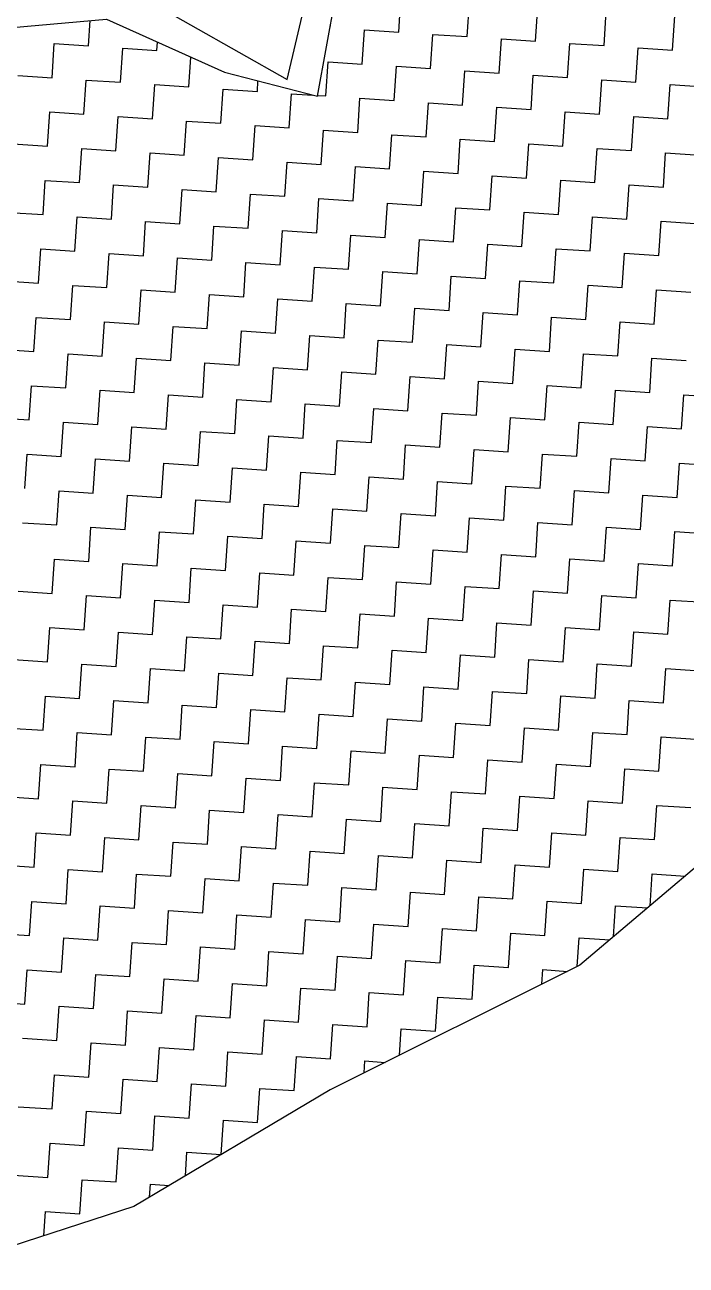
# Model space of a CAD drawing. Header units: metres. Extents: x 286068 to 287358, y 2005630 to 2007098.
# Drawn here: x 287127.5 to 287190.2, y 2006491.3 to 2006608.8 of the extents above; entities that cross this region are included whole.
import ezdxf

# ---------------------------------------------------------------- set-up
doc = ezdxf.new("R2010")
doc.units = ezdxf.units.M
doc.layers.add('POLY_HATCH', color=12, linetype='Continuous')
doc.layers.add('POLY_PARCEL', color=6, linetype='Continuous')

msp = doc.modelspace()

# ---------------------------------------------------------------- linework, layer by layer
at = {"layer": 'POLY_HATCH'}
for p, q in [((287155.24, 2006602.01), (287162, 2006639.55)), ((287111.83, 2006607.26), (287135.23, 2006609.32)), ((287135.23, 2006609.32), (287146.43, 2006604.3)), ((287146.43, 2006604.3), (287155.24, 2006602.01)), ((287198.45, 2006535.24), (287180.1, 2006519.72)), ((287180.1, 2006519.72), (287156.42, 2006507.89)), ((287156.42, 2006507.89), (287137.81, 2006496.85)), ((287137.81, 2006496.85), (287120.69, 2006491.28))]:
    msp.add_line(p, q, dxfattribs=at)
at = {"layer": 'POLY_HATCH', "linetype": 'Continuous'}
for p, q in [((287162.93, 2006608.1), (287163.14, 2006611.34)), ((287169.41, 2006607.67), (287169.62, 2006610.91)), ((287175.89, 2006607.24), (287176.11, 2006610.48)), ((287133.53, 2006606.79), (287133.69, 2006609.18)), ((287182.38, 2006606.81), (287182.59, 2006610.05)), ((287188.86, 2006606.38), (287189.08, 2006609.62)), ((287156.42, 2006608.53), (287156.44, 2006608.53)), ((287156.44, 2006608.53), (287156.46, 2006608.76)), ((287159.47, 2006605.07), (287159.68, 2006608.31)), ((287159.68, 2006608.31), (287162.93, 2006608.1)), ((287165.95, 2006604.64), (287166.17, 2006607.88)), ((287166.17, 2006607.88), (287169.41, 2006607.67)), ((287130.08, 2006603.77), (287130.29, 2006607.01)), ((287130.29, 2006607.01), (287133.53, 2006606.79)), ((287136.56, 2006603.34), (287136.78, 2006606.58)), ((287136.78, 2006606.58), (287140.02, 2006606.36)), ((287140.02, 2006606.36), (287140.07, 2006607.15)), ((287172.44, 2006604.21), (287172.65, 2006607.45)), ((287172.65, 2006607.45), (287175.89, 2006607.24)), ((287178.92, 2006603.78), (287179.13, 2006607.02)), ((287179.13, 2006607.02), (287182.38, 2006606.81)), ((287185.4, 2006603.35), (287185.62, 2006606.59)), ((287185.62, 2006606.59), (287188.86, 2006606.38)), ((287143.04, 2006602.91), (287143.23, 2006605.73)), ((287156.01, 2006602.05), (287156.23, 2006605.29)), ((287156.23, 2006605.29), (287159.47, 2006605.07)), ((287162.49, 2006601.61), (287162.71, 2006604.86)), ((287162.71, 2006604.86), (287165.95, 2006604.64)), ((287168.98, 2006601.18), (287169.19, 2006604.43)), ((287169.19, 2006604.43), (287172.44, 2006604.21)), ((287126.83, 2006603.98), (287130.08, 2006603.77)), ((287133.1, 2006600.31), (287133.32, 2006603.55)), ((287133.32, 2006603.55), (287136.56, 2006603.34)), ((287139.59, 2006599.88), (287139.8, 2006603.12)), ((287139.8, 2006603.12), (287143.04, 2006602.91)), ((287149.53, 2006602.48), (287149.59, 2006603.48)), ((287175.46, 2006600.75), (287175.68, 2006604)), ((287175.68, 2006604), (287178.92, 2006603.78)), ((287181.95, 2006600.32), (287182.16, 2006603.57)), ((287182.16, 2006603.57), (287185.4, 2006603.35)), ((287188.43, 2006599.89), (287188.64, 2006603.14)), ((287188.64, 2006603.14), (287191.89, 2006602.92)), ((287146.07, 2006599.45), (287146.29, 2006602.69)), ((287146.29, 2006602.69), (287149.53, 2006602.48)), ((287152.55, 2006599.02), (287152.77, 2006602.26)), ((287152.77, 2006602.26), (287154.8, 2006602.13)), ((287155.26, 2006602.1), (287156.01, 2006602.05)), ((287159.04, 2006598.59), (287159.25, 2006601.83)), ((287159.25, 2006601.83), (287162.49, 2006601.61)), ((287165.52, 2006598.16), (287165.74, 2006601.4)), ((287165.74, 2006601.4), (287168.98, 2006601.18)), ((287172.01, 2006597.73), (287172.22, 2006600.97)), ((287172.22, 2006600.97), (287175.46, 2006600.75)), ((287129.65, 2006597.28), (287129.86, 2006600.53)), ((287129.86, 2006600.53), (287133.1, 2006600.31)), ((287136.13, 2006596.85), (287136.34, 2006600.09)), ((287136.34, 2006600.09), (287139.59, 2006599.88)), ((287142.61, 2006596.42), (287142.83, 2006599.66)), ((287142.83, 2006599.66), (287146.07, 2006599.45)), ((287178.49, 2006597.3), (287178.7, 2006600.54)), ((287178.7, 2006600.54), (287181.95, 2006600.32)), ((287184.97, 2006596.87), (287185.19, 2006600.11)), ((287185.19, 2006600.11), (287188.43, 2006599.89)), ((287149.1, 2006595.99), (287149.31, 2006599.23)), ((287149.31, 2006599.23), (287152.55, 2006599.02)), ((287155.58, 2006595.56), (287155.8, 2006598.8)), ((287155.8, 2006598.8), (287159.04, 2006598.59)), ((287162.06, 2006595.13), (287162.28, 2006598.37)), ((287162.28, 2006598.37), (287165.52, 2006598.16)), ((287126.4, 2006597.5), (287129.65, 2006597.28)), ((287168.55, 2006594.7), (287168.76, 2006597.94)), ((287168.76, 2006597.94), (287172.01, 2006597.73)), ((287175.03, 2006594.27), (287175.25, 2006597.51)), ((287175.25, 2006597.51), (287178.49, 2006597.3)), ((287132.67, 2006593.83), (287132.89, 2006597.07)), ((287132.89, 2006597.07), (287136.13, 2006596.85)), ((287139.16, 2006593.4), (287139.37, 2006596.64)), ((287139.37, 2006596.64), (287142.61, 2006596.42)), ((287145.64, 2006592.97), (287145.86, 2006596.21)), ((287145.86, 2006596.21), (287149.1, 2006595.99)), ((287181.52, 2006593.84), (287181.73, 2006597.08)), ((287181.73, 2006597.08), (287184.97, 2006596.87)), ((287188, 2006593.41), (287188.21, 2006596.65)), ((287188.21, 2006596.65), (287191.46, 2006596.44)), ((287152.12, 2006592.54), (287152.34, 2006595.78)), ((287152.34, 2006595.78), (287155.58, 2006595.56)), ((287158.61, 2006592.1), (287158.82, 2006595.35)), ((287158.82, 2006595.35), (287162.06, 2006595.13)), ((287165.09, 2006591.67), (287165.31, 2006594.92)), ((287165.31, 2006594.92), (287168.55, 2006594.7)), ((287129.22, 2006590.8), (287129.43, 2006594.04)), ((287129.43, 2006594.04), (287132.67, 2006593.83)), ((287171.57, 2006591.24), (287171.79, 2006594.49)), ((287171.79, 2006594.49), (287175.03, 2006594.27)), ((287178.06, 2006590.81), (287178.27, 2006594.06)), ((287178.27, 2006594.06), (287181.52, 2006593.84)), ((287135.7, 2006590.37), (287135.91, 2006593.61)), ((287135.91, 2006593.61), (287139.16, 2006593.4)), ((287142.18, 2006589.94), (287142.4, 2006593.18)), ((287142.4, 2006593.18), (287145.64, 2006592.97)), ((287148.67, 2006589.51), (287148.88, 2006592.75)), ((287148.88, 2006592.75), (287152.12, 2006592.54)), ((287184.54, 2006590.38), (287184.76, 2006593.62)), ((287184.76, 2006593.62), (287188, 2006593.41)), ((287155.15, 2006589.08), (287155.37, 2006592.32)), ((287155.37, 2006592.32), (287158.61, 2006592.1)), ((287161.63, 2006588.65), (287161.85, 2006591.89)), ((287161.85, 2006591.89), (287165.09, 2006591.67)), ((287168.12, 2006588.22), (287168.33, 2006591.46)), ((287168.33, 2006591.46), (287171.57, 2006591.24)), ((287125.97, 2006591.01), (287129.22, 2006590.8)), ((287132.24, 2006587.34), (287132.46, 2006590.58)), ((287132.46, 2006590.58), (287135.7, 2006590.37)), ((287138.73, 2006586.91), (287138.94, 2006590.15)), ((287138.94, 2006590.15), (287142.18, 2006589.94)), ((287174.6, 2006587.79), (287174.82, 2006591.03)), ((287174.82, 2006591.03), (287178.06, 2006590.81)), ((287181.08, 2006587.36), (287181.3, 2006590.6)), ((287181.3, 2006590.6), (287184.54, 2006590.38)), ((287187.57, 2006586.93), (287187.78, 2006590.17)), ((287187.78, 2006590.17), (287191.03, 2006589.95)), ((287145.21, 2006586.48), (287145.42, 2006589.72)), ((287145.42, 2006589.72), (287148.67, 2006589.51)), ((287151.69, 2006586.05), (287151.91, 2006589.29)), ((287151.91, 2006589.29), (287155.15, 2006589.08)), ((287158.18, 2006585.62), (287158.39, 2006588.86)), ((287158.39, 2006588.86), (287161.63, 2006588.65)), ((287164.66, 2006585.19), (287164.88, 2006588.43)), ((287164.88, 2006588.43), (287168.12, 2006588.22)), ((287171.14, 2006584.76), (287171.36, 2006588)), ((287171.36, 2006588), (287174.6, 2006587.79)), ((287128.79, 2006584.32), (287129, 2006587.56)), ((287129, 2006587.56), (287132.24, 2006587.34)), ((287135.27, 2006583.89), (287135.48, 2006587.13)), ((287135.48, 2006587.13), (287138.73, 2006586.91)), ((287141.75, 2006583.46), (287141.97, 2006586.7)), ((287141.97, 2006586.7), (287145.21, 2006586.48)), ((287177.63, 2006584.33), (287177.84, 2006587.57)), ((287177.84, 2006587.57), (287181.08, 2006587.36)), ((287184.11, 2006583.9), (287184.33, 2006587.14)), ((287184.33, 2006587.14), (287187.57, 2006586.93)), ((287148.24, 2006583.02), (287148.45, 2006586.27)), ((287148.45, 2006586.27), (287151.69, 2006586.05)), ((287154.72, 2006582.59), (287154.94, 2006585.84)), ((287154.94, 2006585.84), (287158.18, 2006585.62)), ((287125.54, 2006584.53), (287128.79, 2006584.32)), ((287161.2, 2006582.16), (287161.42, 2006585.41)), ((287161.42, 2006585.41), (287164.66, 2006585.19)), ((287167.69, 2006581.73), (287167.9, 2006584.98)), ((287167.9, 2006584.98), (287171.14, 2006584.76)), ((287174.17, 2006581.3), (287174.39, 2006584.54)), ((287174.39, 2006584.54), (287177.63, 2006584.33)), ((287131.81, 2006580.86), (287132.03, 2006584.1)), ((287132.03, 2006584.1), (287135.27, 2006583.89)), ((287138.3, 2006580.43), (287138.51, 2006583.67)), ((287138.51, 2006583.67), (287141.75, 2006583.46)), ((287144.78, 2006580), (287144.99, 2006583.24)), ((287144.99, 2006583.24), (287148.24, 2006583.02)), ((287180.65, 2006580.87), (287180.87, 2006584.11)), ((287180.87, 2006584.11), (287184.11, 2006583.9)), ((287187.14, 2006580.44), (287187.35, 2006583.68)), ((287187.35, 2006583.68), (287190.6, 2006583.47)), ((287151.26, 2006579.57), (287151.48, 2006582.81)), ((287151.48, 2006582.81), (287154.72, 2006582.59)), ((287157.75, 2006579.14), (287157.96, 2006582.38)), ((287157.96, 2006582.38), (287161.2, 2006582.16)), ((287164.23, 2006578.71), (287164.45, 2006581.95)), ((287164.45, 2006581.95), (287167.69, 2006581.73)), ((287128.35, 2006577.83), (287128.57, 2006581.07)), ((287128.57, 2006581.07), (287131.81, 2006580.86)), ((287170.71, 2006578.28), (287170.93, 2006581.52)), ((287170.93, 2006581.52), (287174.17, 2006581.3)), ((287177.2, 2006577.85), (287177.41, 2006581.09)), ((287177.41, 2006581.09), (287180.65, 2006580.87)), ((287134.84, 2006577.4), (287135.05, 2006580.64)), ((287135.05, 2006580.64), (287138.3, 2006580.43)), ((287141.32, 2006576.97), (287141.54, 2006580.21)), ((287141.54, 2006580.21), (287144.78, 2006580)), ((287147.81, 2006576.54), (287148.02, 2006579.78)), ((287148.02, 2006579.78), (287151.26, 2006579.57)), ((287183.68, 2006577.42), (287183.9, 2006580.66)), ((287183.9, 2006580.66), (287187.14, 2006580.44)), ((287154.29, 2006576.11), (287154.5, 2006579.35)), ((287154.5, 2006579.35), (287157.75, 2006579.14)), ((287160.77, 2006575.68), (287160.99, 2006578.92)), ((287160.99, 2006578.92), (287164.23, 2006578.71)), ((287167.26, 2006575.25), (287167.47, 2006578.49)), ((287167.47, 2006578.49), (287170.71, 2006578.28)), ((287125.11, 2006578.05), (287128.35, 2006577.83)), ((287131.38, 2006574.38), (287131.6, 2006577.62)), ((287131.6, 2006577.62), (287134.84, 2006577.4)), ((287173.74, 2006574.82), (287173.96, 2006578.06)), ((287173.96, 2006578.06), (287177.2, 2006577.85)), ((287180.22, 2006574.39), (287180.44, 2006577.63)), ((287180.44, 2006577.63), (287183.68, 2006577.42)), ((287186.71, 2006573.96), (287186.92, 2006577.2)), ((287186.92, 2006577.2), (287190.16, 2006576.99)), ((287137.87, 2006573.94), (287138.08, 2006577.19)), ((287138.08, 2006577.19), (287141.32, 2006576.97)), ((287144.35, 2006573.51), (287144.56, 2006576.76)), ((287144.56, 2006576.76), (287147.81, 2006576.54)), ((287150.83, 2006573.08), (287151.05, 2006576.33)), ((287151.05, 2006576.33), (287154.29, 2006576.11)), ((287157.32, 2006572.65), (287157.53, 2006575.9)), ((287157.53, 2006575.9), (287160.77, 2006575.68)), ((287163.8, 2006572.22), (287164.01, 2006575.47)), ((287164.01, 2006575.47), (287167.26, 2006575.25)), ((287170.28, 2006571.79), (287170.5, 2006575.03)), ((287170.5, 2006575.03), (287173.74, 2006574.82)), ((287127.92, 2006571.35), (287128.14, 2006574.59)), ((287128.14, 2006574.59), (287131.38, 2006574.38)), ((287134.41, 2006570.92), (287134.62, 2006574.16)), ((287134.62, 2006574.16), (287137.87, 2006573.94)), ((287140.89, 2006570.49), (287141.11, 2006573.73)), ((287141.11, 2006573.73), (287144.35, 2006573.51)), ((287176.77, 2006571.36), (287176.98, 2006574.6)), ((287176.98, 2006574.6), (287180.22, 2006574.39)), ((287183.25, 2006570.93), (287183.47, 2006574.17)), ((287183.47, 2006574.17), (287186.71, 2006573.96)), ((287189.73, 2006570.5), (287189.95, 2006573.74)), ((287189.95, 2006573.74), (287193.19, 2006573.53)), ((287147.38, 2006570.06), (287147.59, 2006573.3)), ((287147.59, 2006573.3), (287150.83, 2006573.08)), ((287153.86, 2006569.63), (287154.07, 2006572.87)), ((287154.07, 2006572.87), (287157.32, 2006572.65)), ((287124.68, 2006571.56), (287127.92, 2006571.35)), ((287160.34, 2006569.2), (287160.56, 2006572.44)), ((287160.56, 2006572.44), (287163.8, 2006572.22)), ((287166.83, 2006568.77), (287167.04, 2006572.01)), ((287167.04, 2006572.01), (287170.28, 2006571.79)), ((287173.31, 2006568.34), (287173.53, 2006571.58)), ((287173.53, 2006571.58), (287176.77, 2006571.36)), ((287130.95, 2006567.89), (287131.17, 2006571.13)), ((287131.17, 2006571.13), (287134.41, 2006570.92)), ((287137.43, 2006567.46), (287137.65, 2006570.7)), ((287137.65, 2006570.7), (287140.89, 2006570.49)), ((287143.92, 2006567.03), (287144.13, 2006570.27)), ((287144.13, 2006570.27), (287147.38, 2006570.06)), ((287179.79, 2006567.91), (287180.01, 2006571.15)), ((287180.01, 2006571.15), (287183.25, 2006570.93)), ((287186.28, 2006567.47), (287186.49, 2006570.72)), ((287186.49, 2006570.72), (287189.73, 2006570.5)), ((287150.4, 2006566.6), (287150.62, 2006569.84)), ((287150.62, 2006569.84), (287153.86, 2006569.63)), ((287156.89, 2006566.17), (287157.1, 2006569.41)), ((287157.1, 2006569.41), (287160.34, 2006569.2)), ((287163.37, 2006565.74), (287163.58, 2006568.98)), ((287163.58, 2006568.98), (287166.83, 2006568.77)), ((287127.49, 2006564.86), (287127.71, 2006568.11)), ((287127.71, 2006568.11), (287130.95, 2006567.89)), ((287169.85, 2006565.31), (287170.07, 2006568.55)), ((287170.07, 2006568.55), (287173.31, 2006568.34)), ((287176.34, 2006564.88), (287176.55, 2006568.12)), ((287176.55, 2006568.12), (287179.79, 2006567.91)), ((287133.98, 2006564.43), (287134.19, 2006567.68)), ((287134.19, 2006567.68), (287137.43, 2006567.46)), ((287140.46, 2006564), (287140.68, 2006567.25)), ((287140.68, 2006567.25), (287143.92, 2006567.03)), ((287146.95, 2006563.57), (287147.16, 2006566.82)), ((287147.16, 2006566.82), (287150.4, 2006566.6)), ((287182.82, 2006564.45), (287183.04, 2006567.69)), ((287183.04, 2006567.69), (287186.28, 2006567.47)), ((287189.3, 2006564.02), (287189.52, 2006567.26)), ((287189.52, 2006567.26), (287192.76, 2006567.04)), ((287153.43, 2006563.14), (287153.64, 2006566.39)), ((287153.64, 2006566.39), (287156.89, 2006566.17)), ((287159.91, 2006562.71), (287160.13, 2006565.95)), ((287160.13, 2006565.95), (287163.37, 2006565.74)), ((287166.4, 2006562.28), (287166.61, 2006565.52)), ((287166.61, 2006565.52), (287169.85, 2006565.31)), ((287130.52, 2006561.41), (287130.74, 2006564.65)), ((287130.74, 2006564.65), (287133.98, 2006564.43)), ((287172.88, 2006561.85), (287173.09, 2006565.09)), ((287173.09, 2006565.09), (287176.34, 2006564.88)), ((287179.36, 2006561.42), (287179.58, 2006564.66)), ((287179.58, 2006564.66), (287182.82, 2006564.45)), ((287137, 2006560.98), (287137.22, 2006564.22)), ((287137.22, 2006564.22), (287140.46, 2006564)), ((287143.49, 2006560.55), (287143.7, 2006563.79)), ((287143.7, 2006563.79), (287146.95, 2006563.57)), ((287149.97, 2006560.12), (287150.19, 2006563.36)), ((287150.19, 2006563.36), (287153.43, 2006563.14)), ((287185.85, 2006560.99), (287186.06, 2006564.23)), ((287186.06, 2006564.23), (287189.3, 2006564.02)), ((287156.46, 2006559.69), (287156.67, 2006562.93)), ((287156.67, 2006562.93), (287159.91, 2006562.71)), ((287162.94, 2006559.26), (287163.15, 2006562.5)), ((287163.15, 2006562.5), (287166.4, 2006562.28)), ((287169.42, 2006558.83), (287169.64, 2006562.07)), ((287169.64, 2006562.07), (287172.88, 2006561.85)), ((287127.28, 2006561.62), (287130.52, 2006561.41)), ((287133.55, 2006557.95), (287133.76, 2006561.19)), ((287133.76, 2006561.19), (287137, 2006560.98)), ((287140.03, 2006557.52), (287140.25, 2006560.76)), ((287140.25, 2006560.76), (287143.49, 2006560.55)), ((287175.91, 2006558.4), (287176.12, 2006561.64)), ((287176.12, 2006561.64), (287179.36, 2006561.42)), ((287182.39, 2006557.96), (287182.61, 2006561.21)), ((287182.61, 2006561.21), (287185.85, 2006560.99)), ((287188.87, 2006557.53), (287189.09, 2006560.78)), ((287189.09, 2006560.78), (287192.33, 2006560.56)), ((287146.51, 2006557.09), (287146.73, 2006560.33)), ((287146.73, 2006560.33), (287149.97, 2006560.12)), ((287153, 2006556.66), (287153.21, 2006559.9)), ((287153.21, 2006559.9), (287156.46, 2006559.69)), ((287159.48, 2006556.23), (287159.7, 2006559.47)), ((287159.7, 2006559.47), (287162.94, 2006559.26)), ((287165.97, 2006555.8), (287166.18, 2006559.04)), ((287166.18, 2006559.04), (287169.42, 2006558.83)), ((287172.45, 2006555.37), (287172.66, 2006558.61)), ((287172.66, 2006558.61), (287175.91, 2006558.4)), ((287130.09, 2006554.92), (287130.31, 2006558.17)), ((287130.31, 2006558.17), (287133.55, 2006557.95)), ((287136.57, 2006554.49), (287136.79, 2006557.74)), ((287136.79, 2006557.74), (287140.03, 2006557.52)), ((287143.06, 2006554.06), (287143.27, 2006557.31)), ((287143.27, 2006557.31), (287146.51, 2006557.09)), ((287178.93, 2006554.94), (287179.15, 2006558.18)), ((287179.15, 2006558.18), (287182.39, 2006557.96)), ((287185.42, 2006554.51), (287185.63, 2006557.75)), ((287185.63, 2006557.75), (287188.87, 2006557.53)), ((287149.54, 2006553.63), (287149.76, 2006556.87)), ((287149.76, 2006556.87), (287153, 2006556.66)), ((287156.02, 2006553.2), (287156.24, 2006556.44)), ((287156.24, 2006556.44), (287159.48, 2006556.23)), ((287126.85, 2006555.14), (287130.09, 2006554.92)), ((287162.51, 2006552.77), (287162.72, 2006556.01)), ((287162.72, 2006556.01), (287165.97, 2006555.8)), ((287168.99, 2006552.34), (287169.21, 2006555.58)), ((287169.21, 2006555.58), (287172.45, 2006555.37)), ((287175.48, 2006551.91), (287175.69, 2006555.15)), ((287175.69, 2006555.15), (287178.93, 2006554.94)), ((287133.12, 2006551.47), (287133.33, 2006554.71)), ((287133.33, 2006554.71), (287136.57, 2006554.49)), ((287139.6, 2006551.04), (287139.82, 2006554.28)), ((287139.82, 2006554.28), (287143.06, 2006554.06)), ((287146.08, 2006550.61), (287146.3, 2006553.85)), ((287146.3, 2006553.85), (287149.54, 2006553.63)), ((287181.96, 2006551.48), (287182.17, 2006554.72)), ((287182.17, 2006554.72), (287185.42, 2006554.51)), ((287188.44, 2006551.05), (287188.66, 2006554.29)), ((287188.66, 2006554.29), (287191.9, 2006554.08)), ((287152.57, 2006550.18), (287152.78, 2006553.42)), ((287152.78, 2006553.42), (287156.02, 2006553.2)), ((287159.05, 2006549.75), (287159.27, 2006552.99)), ((287159.27, 2006552.99), (287162.51, 2006552.77)), ((287165.54, 2006549.32), (287165.75, 2006552.56)), ((287165.75, 2006552.56), (287168.99, 2006552.34)), ((287129.66, 2006548.44), (287129.88, 2006551.68)), ((287129.88, 2006551.68), (287133.12, 2006551.47)), ((287172.02, 2006548.88), (287172.23, 2006552.13)), ((287172.23, 2006552.13), (287175.48, 2006551.91)), ((287178.5, 2006548.45), (287178.72, 2006551.7)), ((287178.72, 2006551.7), (287181.96, 2006551.48)), ((287136.14, 2006548.01), (287136.36, 2006551.25)), ((287136.36, 2006551.25), (287139.6, 2006551.04)), ((287142.63, 2006547.58), (287142.84, 2006550.82)), ((287142.84, 2006550.82), (287146.08, 2006550.61)), ((287149.11, 2006547.15), (287149.33, 2006550.39)), ((287149.33, 2006550.39), (287152.57, 2006550.18)), ((287184.99, 2006548.02), (287185.2, 2006551.27)), ((287185.2, 2006551.27), (287188.44, 2006551.05)), ((287155.59, 2006546.72), (287155.81, 2006549.96)), ((287155.81, 2006549.96), (287159.05, 2006549.75)), ((287162.08, 2006546.29), (287162.29, 2006549.53)), ((287162.29, 2006549.53), (287165.54, 2006549.32)), ((287168.56, 2006545.86), (287168.78, 2006549.1)), ((287168.78, 2006549.1), (287172.02, 2006548.88)), ((287126.42, 2006548.66), (287129.66, 2006548.44)), ((287132.69, 2006544.98), (287132.9, 2006548.23)), ((287132.9, 2006548.23), (287136.14, 2006548.01)), ((287175.05, 2006545.43), (287175.26, 2006548.67)), ((287175.26, 2006548.67), (287178.5, 2006548.45)), ((287181.53, 2006545), (287181.74, 2006548.24)), ((287181.74, 2006548.24), (287184.99, 2006548.02)), ((287139.17, 2006544.55), (287139.39, 2006547.8)), ((287139.39, 2006547.8), (287142.63, 2006547.58)), ((287145.65, 2006544.12), (287145.87, 2006547.36)), ((287145.87, 2006547.36), (287149.11, 2006547.15)), ((287152.14, 2006543.69), (287152.35, 2006546.93)), ((287152.35, 2006546.93), (287155.59, 2006546.72)), ((287188.01, 2006544.57), (287188.23, 2006547.81)), ((287188.23, 2006547.81), (287191.47, 2006547.59)), ((287158.62, 2006543.26), (287158.84, 2006546.5)), ((287158.84, 2006546.5), (287162.08, 2006546.29)), ((287165.1, 2006542.83), (287165.32, 2006546.07)), ((287165.32, 2006546.07), (287168.56, 2006545.86)), ((287171.59, 2006542.4), (287171.8, 2006545.64)), ((287171.8, 2006545.64), (287175.05, 2006545.43)), ((287129.23, 2006541.96), (287129.44, 2006545.2)), ((287129.44, 2006545.2), (287132.69, 2006544.98)), ((287135.71, 2006541.53), (287135.93, 2006544.77)), ((287135.93, 2006544.77), (287139.17, 2006544.55)), ((287142.2, 2006541.1), (287142.41, 2006544.34)), ((287142.41, 2006544.34), (287145.65, 2006544.12)), ((287178.07, 2006541.97), (287178.29, 2006545.21)), ((287178.29, 2006545.21), (287181.53, 2006545)), ((287184.56, 2006541.54), (287184.77, 2006544.78)), ((287184.77, 2006544.78), (287188.01, 2006544.57)), ((287148.68, 2006540.67), (287148.9, 2006543.91)), ((287148.9, 2006543.91), (287152.14, 2006543.69)), ((287155.16, 2006540.24), (287155.38, 2006543.48)), ((287155.38, 2006543.48), (287158.62, 2006543.26)), ((287125.99, 2006542.17), (287129.23, 2006541.96)), ((287161.65, 2006539.8), (287161.86, 2006543.05)), ((287161.86, 2006543.05), (287165.1, 2006542.83)), ((287168.13, 2006539.37), (287168.35, 2006542.62)), ((287168.35, 2006542.62), (287171.59, 2006542.4)), ((287174.62, 2006538.94), (287174.83, 2006542.19)), ((287174.83, 2006542.19), (287178.07, 2006541.97)), ((287132.26, 2006538.5), (287132.47, 2006541.74)), ((287132.47, 2006541.74), (287135.71, 2006541.53)), ((287138.74, 2006538.07), (287138.95, 2006541.31)), ((287138.95, 2006541.31), (287142.2, 2006541.1)), ((287145.22, 2006537.64), (287145.44, 2006540.88)), ((287145.44, 2006540.88), (287148.68, 2006540.67)), ((287181.1, 2006538.51), (287181.31, 2006541.76)), ((287181.31, 2006541.76), (287184.56, 2006541.54)), ((287187.58, 2006538.08), (287187.8, 2006541.33)), ((287187.8, 2006541.33), (287191.04, 2006541.11)), ((287151.71, 2006537.21), (287151.92, 2006540.45)), ((287151.92, 2006540.45), (287155.16, 2006540.24)), ((287158.19, 2006536.78), (287158.41, 2006540.02)), ((287158.41, 2006540.02), (287161.65, 2006539.8)), ((287128.8, 2006535.47), (287129.01, 2006538.72)), ((287129.01, 2006538.72), (287132.26, 2006538.5)), ((287164.67, 2006536.35), (287164.89, 2006539.59)), ((287164.89, 2006539.59), (287168.13, 2006539.37)), ((287171.16, 2006535.92), (287171.37, 2006539.16)), ((287171.37, 2006539.16), (287174.62, 2006538.94)), ((287177.64, 2006535.49), (287177.86, 2006538.73)), ((287177.86, 2006538.73), (287181.1, 2006538.51)), ((287135.28, 2006535.04), (287135.5, 2006538.28)), ((287135.5, 2006538.28), (287138.74, 2006538.07)), ((287141.77, 2006534.61), (287141.98, 2006537.85)), ((287141.98, 2006537.85), (287145.22, 2006537.64)), ((287148.25, 2006534.18), (287148.47, 2006537.42)), ((287148.47, 2006537.42), (287151.71, 2006537.21)), ((287184.13, 2006535.06), (287184.34, 2006538.3)), ((287184.34, 2006538.3), (287187.58, 2006538.08)), ((287154.73, 2006533.75), (287154.95, 2006536.99)), ((287154.95, 2006536.99), (287158.19, 2006536.78)), ((287161.22, 2006533.32), (287161.43, 2006536.56)), ((287161.43, 2006536.56), (287164.67, 2006536.35)), ((287167.7, 2006532.89), (287167.92, 2006536.13)), ((287167.92, 2006536.13), (287171.16, 2006535.92)), ((287125.56, 2006535.69), (287128.8, 2006535.47)), ((287131.83, 2006532.02), (287132.04, 2006535.26)), ((287132.04, 2006535.26), (287135.28, 2006535.04)), ((287174.18, 2006532.46), (287174.4, 2006535.7)), ((287174.4, 2006535.7), (287177.64, 2006535.49)), ((287180.67, 2006532.03), (287180.88, 2006535.27)), ((287180.88, 2006535.27), (287184.13, 2006535.06)), ((287138.31, 2006531.59), (287138.52, 2006534.83)), ((287138.52, 2006534.83), (287141.77, 2006534.61)), ((287144.79, 2006531.16), (287145.01, 2006534.4)), ((287145.01, 2006534.4), (287148.25, 2006534.18)), ((287151.28, 2006530.73), (287151.49, 2006533.97)), ((287151.49, 2006533.97), (287154.73, 2006533.75)), ((287187.15, 2006531.6), (287187.37, 2006534.84)), ((287187.37, 2006534.84), (287190.61, 2006534.63)), ((287157.76, 2006530.29), (287157.98, 2006533.54)), ((287157.98, 2006533.54), (287161.22, 2006533.32)), ((287164.24, 2006529.86), (287164.46, 2006533.11)), ((287164.46, 2006533.11), (287167.7, 2006532.89)), ((287170.73, 2006529.43), (287170.94, 2006532.68)), ((287170.94, 2006532.68), (287174.18, 2006532.46)), ((287128.37, 2006528.99), (287128.58, 2006532.23)), ((287128.58, 2006532.23), (287131.83, 2006532.02)), ((287134.85, 2006528.56), (287135.07, 2006531.8)), ((287135.07, 2006531.8), (287138.31, 2006531.59)), ((287141.34, 2006528.13), (287141.55, 2006531.37)), ((287141.55, 2006531.37), (287144.79, 2006531.16)), ((287177.21, 2006529), (287177.43, 2006532.25)), ((287177.43, 2006532.25), (287180.67, 2006532.03)), ((287183.69, 2006528.57), (287183.91, 2006531.81)), ((287183.91, 2006531.81), (287187.15, 2006531.6)), ((287147.82, 2006527.7), (287148.03, 2006530.94)), ((287148.03, 2006530.94), (287151.28, 2006530.73)), ((287154.3, 2006527.27), (287154.52, 2006530.51)), ((287154.52, 2006530.51), (287157.76, 2006530.29)), ((287125.13, 2006529.2), (287128.37, 2006528.99)), ((287160.79, 2006526.84), (287161, 2006530.08)), ((287161, 2006530.08), (287164.24, 2006529.86)), ((287167.27, 2006526.41), (287167.49, 2006529.65)), ((287167.49, 2006529.65), (287170.73, 2006529.43)), ((287173.75, 2006525.98), (287173.97, 2006529.22)), ((287173.97, 2006529.22), (287177.21, 2006529)), ((287131.4, 2006525.53), (287131.61, 2006528.77)), ((287131.61, 2006528.77), (287134.85, 2006528.56)), ((287137.88, 2006525.1), (287138.09, 2006528.34)), ((287138.09, 2006528.34), (287141.34, 2006528.13)), ((287144.36, 2006524.67), (287144.58, 2006527.91)), ((287144.58, 2006527.91), (287147.82, 2006527.7)), ((287180.24, 2006525.55), (287180.45, 2006528.79)), ((287180.45, 2006528.79), (287183.69, 2006528.57)), ((287186.74, 2006525.33), (287186.94, 2006528.36)), ((287186.94, 2006528.36), (287190.07, 2006528.15)), ((287150.85, 2006524.24), (287151.06, 2006527.48)), ((287151.06, 2006527.48), (287154.3, 2006527.27)), ((287157.33, 2006523.81), (287157.55, 2006527.05)), ((287157.55, 2006527.05), (287160.79, 2006526.84)), ((287127.94, 2006522.51), (287128.15, 2006525.75)), ((287128.15, 2006525.75), (287131.4, 2006525.53)), ((287163.81, 2006523.38), (287164.03, 2006526.62)), ((287164.03, 2006526.62), (287167.27, 2006526.41)), ((287170.3, 2006522.95), (287170.51, 2006526.19)), ((287170.51, 2006526.19), (287173.75, 2006525.98)), ((287176.78, 2006522.52), (287177, 2006525.76)), ((287177, 2006525.76), (287180.24, 2006525.55)), ((287134.42, 2006522.08), (287134.64, 2006525.32)), ((287134.64, 2006525.32), (287137.88, 2006525.1)), ((287140.91, 2006521.65), (287141.12, 2006524.89)), ((287141.12, 2006524.89), (287144.36, 2006524.67)), ((287147.39, 2006521.21), (287147.6, 2006524.46)), ((287147.6, 2006524.46), (287150.85, 2006524.24)), ((287183.29, 2006522.41), (287183.48, 2006525.33)), ((287183.48, 2006525.33), (287186.5, 2006525.13)), ((287153.87, 2006520.78), (287154.09, 2006524.03)), ((287154.09, 2006524.03), (287157.33, 2006523.81)), ((287160.36, 2006520.35), (287160.57, 2006523.6)), ((287160.57, 2006523.6), (287163.81, 2006523.38)), ((287166.84, 2006519.92), (287167.06, 2006523.17)), ((287167.06, 2006523.17), (287170.3, 2006522.95)), ((287124.7, 2006522.72), (287127.94, 2006522.51)), ((287130.96, 2006519.05), (287131.18, 2006522.29)), ((287131.18, 2006522.29), (287134.42, 2006522.08)), ((287173.32, 2006519.49), (287173.54, 2006522.73)), ((287173.54, 2006522.73), (287176.78, 2006522.52)), ((287179.84, 2006519.59), (287180.02, 2006522.3)), ((287180.02, 2006522.3), (287182.93, 2006522.11)), ((287137.45, 2006518.62), (287137.66, 2006521.86)), ((287137.66, 2006521.86), (287140.91, 2006521.65)), ((287143.93, 2006518.19), (287144.15, 2006521.43)), ((287144.15, 2006521.43), (287147.39, 2006521.21)), ((287150.42, 2006517.76), (287150.63, 2006521)), ((287150.63, 2006521), (287153.87, 2006520.78)), ((287156.9, 2006517.33), (287157.11, 2006520.57)), ((287157.11, 2006520.57), (287160.36, 2006520.35)), ((287163.38, 2006516.9), (287163.6, 2006520.14)), ((287163.6, 2006520.14), (287166.84, 2006519.92)), ((287169.87, 2006516.47), (287170.08, 2006519.71)), ((287170.08, 2006519.71), (287173.32, 2006519.49)), ((287127.51, 2006516.02), (287127.72, 2006519.26)), ((287127.72, 2006519.26), (287130.96, 2006519.05)), ((287133.99, 2006515.59), (287134.21, 2006518.83)), ((287134.21, 2006518.83), (287137.45, 2006518.62)), ((287176.47, 2006517.9), (287176.57, 2006519.28)), ((287176.57, 2006519.28), (287178.91, 2006519.12)), ((287140.48, 2006515.16), (287140.69, 2006518.4)), ((287140.69, 2006518.4), (287143.93, 2006518.19)), ((287146.96, 2006514.73), (287147.17, 2006517.97)), ((287147.17, 2006517.97), (287150.42, 2006517.76)), ((287153.44, 2006514.3), (287153.66, 2006517.54)), ((287153.66, 2006517.54), (287156.9, 2006517.33)), ((287124.27, 2006516.24), (287127.51, 2006516.02)), ((287159.93, 2006513.87), (287160.14, 2006517.11)), ((287160.14, 2006517.11), (287163.38, 2006516.9)), ((287166.41, 2006513.44), (287166.62, 2006516.68)), ((287166.62, 2006516.68), (287169.87, 2006516.47)), ((287173.11, 2006516.25), (287173.16, 2006516.25)), ((287173.11, 2006516.22), (287173.11, 2006516.25)), ((287130.53, 2006512.57), (287130.75, 2006515.81)), ((287130.75, 2006515.81), (287133.99, 2006515.59)), ((287137.02, 2006512.13), (287137.23, 2006515.38)), ((287137.23, 2006515.38), (287140.48, 2006515.16)), ((287143.5, 2006511.7), (287143.72, 2006514.95)), ((287143.72, 2006514.95), (287146.96, 2006514.73)), ((287149.99, 2006511.27), (287150.2, 2006514.52)), ((287150.2, 2006514.52), (287153.44, 2006514.3)), ((287156.47, 2006510.84), (287156.68, 2006514.09)), ((287156.68, 2006514.09), (287159.93, 2006513.87)), ((287127.29, 2006512.78), (287130.53, 2006512.57)), ((287163, 2006511.18), (287163.17, 2006513.66)), ((287163.17, 2006513.66), (287166.41, 2006513.44)), ((287133.56, 2006509.11), (287133.78, 2006512.35)), ((287133.78, 2006512.35), (287137.02, 2006512.13)), ((287140.04, 2006508.68), (287140.26, 2006511.92)), ((287140.26, 2006511.92), (287143.5, 2006511.7)), ((287146.53, 2006508.25), (287146.74, 2006511.49)), ((287146.74, 2006511.49), (287149.99, 2006511.27)), ((287153.01, 2006507.82), (287153.23, 2006511.06)), ((287153.23, 2006511.06), (287156.47, 2006510.84)), ((287159.64, 2006509.5), (287159.71, 2006510.63)), ((287159.71, 2006510.63), (287161.64, 2006510.5)), ((287130.1, 2006506.08), (287130.32, 2006509.32)), ((287130.32, 2006509.32), (287133.56, 2006509.11)), ((287136.59, 2006505.65), (287136.8, 2006508.89)), ((287136.8, 2006508.89), (287140.04, 2006508.68)), ((287143.07, 2006505.22), (287143.29, 2006508.46)), ((287143.29, 2006508.46), (287146.53, 2006508.25)), ((287149.55, 2006504.79), (287149.77, 2006508.03)), ((287149.77, 2006508.03), (287153.01, 2006507.82)), ((287126.86, 2006506.3), (287130.1, 2006506.08)), ((287133.13, 2006502.62), (287133.35, 2006505.87)), ((287133.35, 2006505.87), (287136.59, 2006505.65)), ((287139.61, 2006502.19), (287139.83, 2006505.44)), ((287139.83, 2006505.44), (287143.07, 2006505.22)), ((287146.1, 2006501.76), (287146.31, 2006505.01)), ((287146.31, 2006505.01), (287149.55, 2006504.79)), ((287129.67, 2006499.6), (287129.89, 2006502.84)), ((287129.89, 2006502.84), (287133.13, 2006502.62)), ((287136.16, 2006499.17), (287136.37, 2006502.41)), ((287136.37, 2006502.41), (287139.61, 2006502.19)), ((287142.71, 2006499.75), (287142.86, 2006501.98)), ((287142.86, 2006501.98), (287146.1, 2006501.76)), ((287126.43, 2006499.81), (287129.67, 2006499.6)), ((287132.7, 2006496.14), (287132.92, 2006499.38)), ((287132.92, 2006499.38), (287136.16, 2006499.17)), ((287139.32, 2006497.74), (287139.4, 2006498.95)), ((287139.4, 2006498.95), (287141.16, 2006498.84)), ((287129.31, 2006494.08), (287129.46, 2006496.36)), ((287129.46, 2006496.36), (287132.7, 2006496.14))]:
    msp.add_line(p, q, dxfattribs=at)
at = {"layer": 'POLY_PARCEL'}
for p, q in [((287152.34, 2006603.61), (287172.88, 2006690.14)), ((287132.06, 2006615.11), (287152.34, 2006603.61))]:
    msp.add_line(p, q, dxfattribs=at)

doc.saveas('drawing.dxf')
